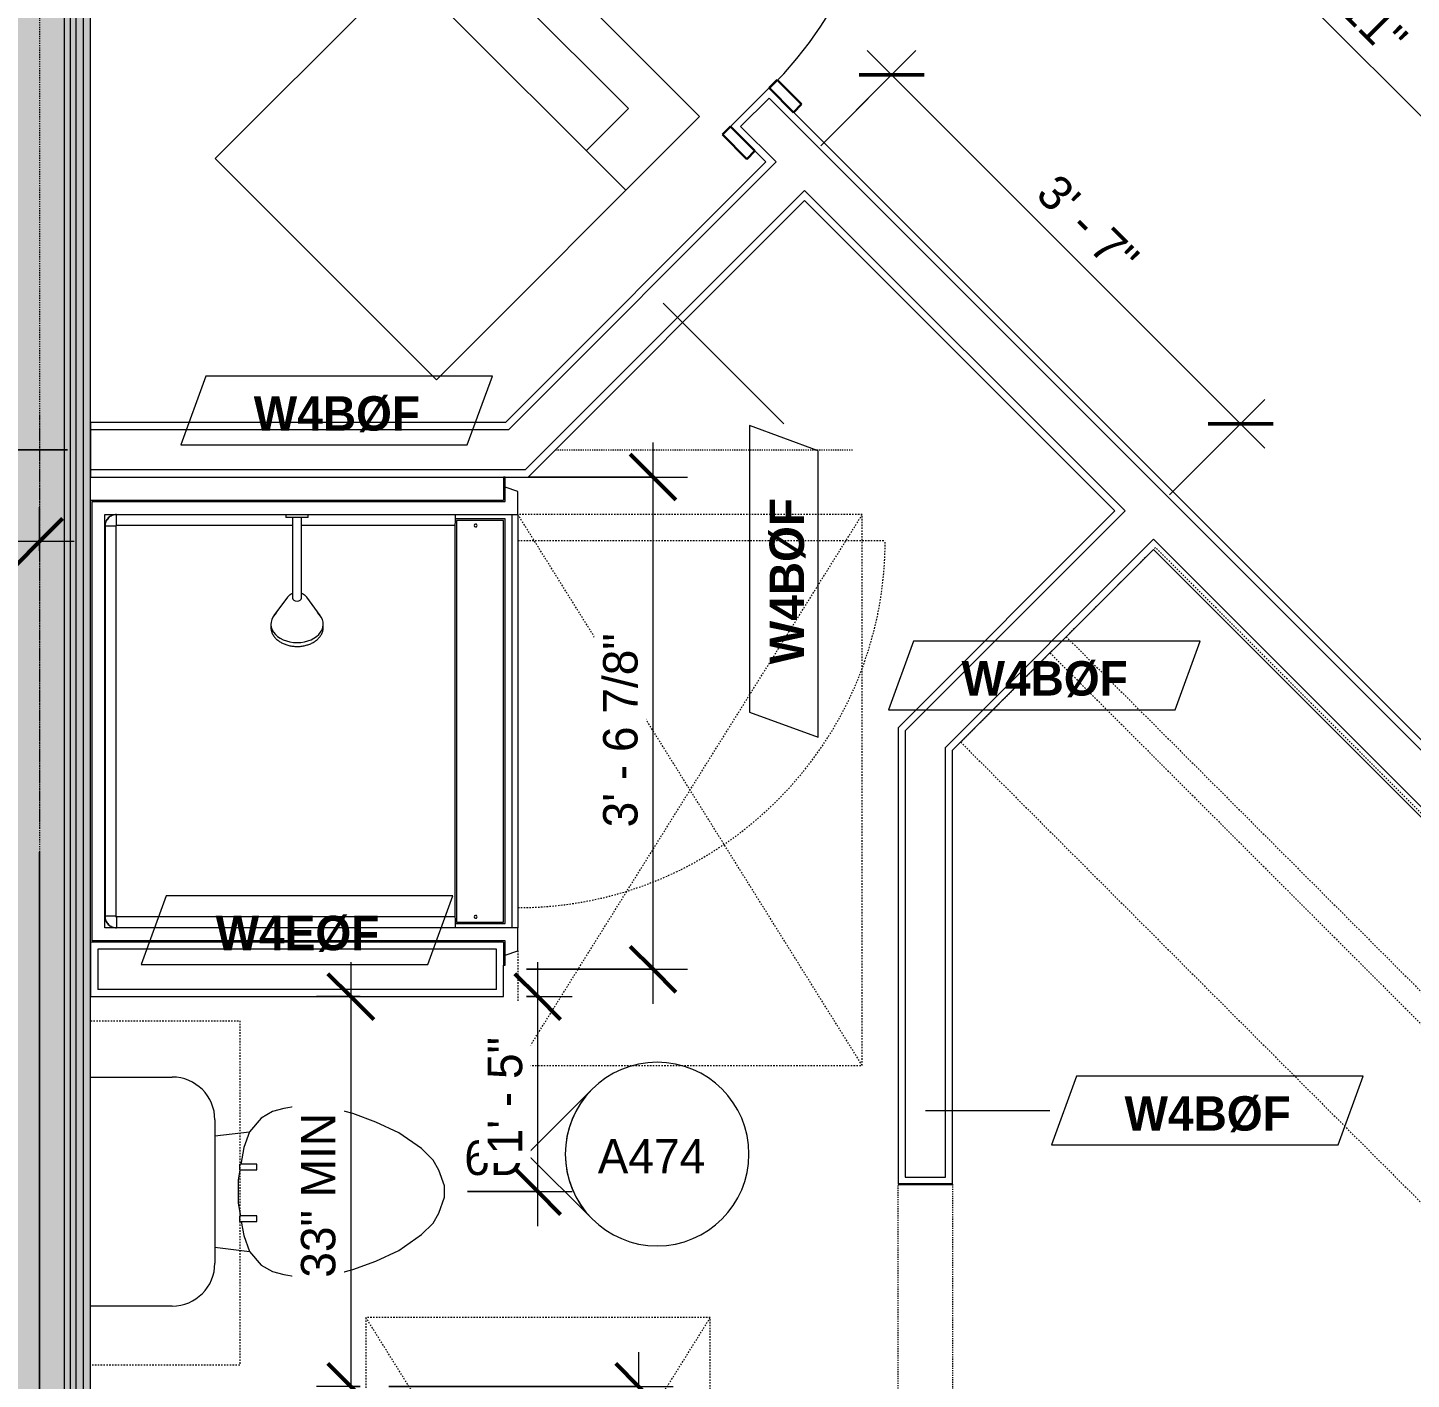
# Model space of a CAD drawing. Header units: inches. Extents: x -4010 to -1814, y 9846 to 12241.
# Drawn here: x -2514.2 to -2393.6, y 11480.6 to 11598.3 of the extents above; entities that cross this region are included whole.
import ezdxf

# ---------------------------------------------------------------- set-up
doc = ezdxf.new("R2010")
doc.units = ezdxf.units.IN
doc.header["$MEASUREMENT"] = 0
for name, pattern in [('Dash', [0.25, 0.125, -0.125]), ('Dash 3_32_', [0.1875, 0.09375, -0.09375]), ('Overhead', [0.15625, 0.09375, -0.0625])]:
    doc.linetypes.add(name, pattern=pattern)
for name, color, linetype, lineweight in [('0-1', 7, 'Continuous', 5), ('A-ANNO-DIMS', 211, 'Continuous', 9), ('A-ANNO-DIMS-32', 211, 'Continuous', 9), ('A-DETL-1', 90, 'Dash 3_32_', 18), ('A-DETL-GENF-3', 92, 'Overhead', 9), ('A-DETL-MEDM', 33, 'Continuous', 30), ('A-DOOR-3', 31, 'Continuous', 9), ('A-DOOR-4', 31, 'Continuous', 30), ('A-DOOR-FRAM-3', 31, 'Continuous', 30), ('A-GENM', 5, 'Continuous', 9), ('A-GENM-HDLN', 13, 'Dash', 9), ('A-WALL', 113, 'Continuous', 18), ('A-WALL-2', 250, 'Continuous', 18), ('A-WALL-3', 113, 'Continuous', 9), ('A-WALL-IDEN', 211, 'Continuous', 9), ('G-ANNO-SYMB-3', 111, 'Continuous', 9), ('I-WALL-2', 241, 'Continuous', 5), ('I-WALL-3', 7, 'Continuous', 9), ('I-WALL-4', 2, 'Continuous', 9), ('P-SANR-FIXT', 6, 'Continuous', 9), ('P-SANR-FIXT-HDLN', 131, 'Dash', 9), ('Q-CASE', 31, 'Continuous', 9), ('Q-CASE-1', 31, 'Dash', 9), ('Q-CASE-HDLN', 31, 'Dash', 9)]:
    doc.layers.add(name, color=color, linetype=linetype, lineweight=lineweight)
doc.styles.add('Century Gothic', font='ufonts.com_century-gothic.ttf', dxfattribs={"height": 3})
doc.styles.add('Century Gothic_B_1', font='GOTHICB.TTF', dxfattribs={"height": 3})
doc.dimstyles.new('OD_1__HACK_2', dxfattribs={"dimscale": 12, "dimtxt": 3.132505, "dimasz": 0.333333, "dimexe": 0.25, "dimexo": 0.166667, "dimgap": 0.041667, "dimtad": 1, "dimdec": 4, "dimrnd": 0.0625, "dimzin": 3, "dimdsep": 46, "dimlunit": 4, "dimtxsty": 'Century Gothic', "dimblk1": 'OBLIQUE', "dimblk2": 'OBLIQUE', "dimsah": 1, "dimcen": 0.09, "dimdle": 0.25, "dimazin": 0, "dimtfac": 1, "dimtdec": 4, "dimtix": 1, "dimtmove": 0, "dimatfit": 3, "dimfxl": 1, "dimtvp": 1, "dimtfill": 1, "dimfrac": 2, "dimtolj": 1, "dimtzin": 0, "dimarcsym": 2})
doc.dimstyles.new('OD_1__HACK_2_1', dxfattribs={"dimscale": 12, "dimtxt": 3.132505, "dimasz": 0.333333, "dimexe": 0.25, "dimexo": 0.166667, "dimgap": 0.041667, "dimtad": 1, "dimdec": 4, "dimrnd": 0.0625, "dimzin": 3, "dimdsep": 46, "dimlunit": 4, "dimtxsty": 'Century Gothic', "dimblk1": 'OBLIQUE', "dimblk2": 'OBLIQUE', "dimsah": 1, "dimcen": 0.09, "dimdle": 0.25, "dimazin": 0, "dimtfac": 1, "dimtdec": 4, "dimtix": 1, "dimtmove": 0, "dimatfit": 3, "dimfxl": 1, "dimtvp": 1, "dimtfill": 1, "dimfrac": 2, "dimtolj": 1, "dimtzin": 0, "dimarcsym": 2})

# ---------------------------------------------------------------- blocks, each defined once
blk = doc.blocks.new('CTR - 1st Phase - Common Walls_rvt-1-UNIT PLANS - 2ND _ 3RD FLOOR')
at = {"layer": 'I-WALL-2'}
for points in [[(-2510.94, 11255.64), (-2510.94, 11641.24), (-2516.44, 11641.24), (-2516.44, 11255.64)], [(-2510.44, 11255.64), (-2510.44, 11641.24), (-2510.94, 11641.24), (-2510.94, 11255.64)], [(-2509.94, 11255.64), (-2509.94, 11641.24), (-2510.44, 11641.24), (-2510.44, 11255.64)], [(-2509.94, 11255.64), (-2509.31, 11255.64), (-2509.31, 11641.24), (-2509.94, 11641.24), (-2509.94, 11268)], [(-2509.31, 11255.64), (-2508.69, 11255.64), (-2508.69, 11640.61), (-2509.31, 11640.61), (-2509.31, 11268)]]:
    blk.add_hatch(color=256, dxfattribs=at).paths.add_polyline_path(points, flags=0)
at = {"layer": 'A-WALL-2'}
for p, q in [((-2510.94, 11255.64), (-2510.94, 11640.61)), ((-2510.44, 11255.64), (-2510.44, 11640.61)), ((-2509.94, 11255.64), (-2509.94, 11640.61)), ((-2509.31, 11255.64), (-2509.31, 11640.61))]:
    blk.add_line(p, q, dxfattribs=at)
at = {"layer": 'I-WALL-3'}
for p, q in [((-2508.69, 11557.15), (-2508.69, 11640.61)), ((-2508.69, 11255.64), (-2508.69, 11518.65))]:
    blk.add_line(p, q, dxfattribs=at)
blk = doc.blocks.new('SWING - SINGLE - FLUSH - 2-10 x 6-8 - PRIVACY-3928450-UNIT PLANS - 2ND _ 3RD FLOOR')
at = {"layer": 'A-DOOR-3'}
blk.add_arc((17, -2.37), 34.07, 180, 266.6343, dxfattribs=at)
at = {"layer": 'A-DOOR-4'}
for p, q in [((15, -2.37), (15, -36.38)), ((17, -2.37), (15, -2.37)), ((17, -2.37), (17, -36.38)), ((17, -36.38), (15, -36.38))]:
    blk.add_line(p, q, dxfattribs=at)
at = {"layer": 'A-DOOR-FRAM-3'}
for p, q in [((-20, 2.38), (-20, 3.38)), ((-20, 3.38), (-17, 3.38)), ((-17, 3.38), (-17, 2.38)), ((17, 2.38), (17, 3.38)), ((17, 3.38), (20, 3.38)), ((20, 3.38), (20, 2.38)), ((-17, 2.38), (-20, 2.38)), ((20, 2.38), (17, 2.38)), ((-20, -2.37), (-17, -2.37)), ((-20, -3.37), (-20, -2.37)), ((-17, -2.37), (-17, -3.37)), ((17, -2.37), (20, -2.37)), ((17, -3.37), (17, -2.37)), ((20, -2.37), (20, -3.37)), ((-17, -3.37), (-20, -3.37)), ((20, -3.37), (17, -3.37))]:
    blk.add_line(p, q, dxfattribs=at)
blk = doc.blocks.new('Door-Opening - 34_ x 80_-3928451-UNIT PLANS - 2ND _ 3RD FLOOR')
at = {"layer": 'A-DETL-GENF-3'}
for p, q in [((-17.32, 2.37), (16.68, 2.37)), ((16.68, -2.38), (-17.32, -2.38))]:
    blk.add_line(p, q, dxfattribs=at)
at = {"layer": 'A-DETL-MEDM'}
for p, q in [((-17.32, -2.38), (-17.32, 2.37)), ((16.68, 2.37), (16.68, -2.38))]:
    blk.add_line(p, q, dxfattribs=at)
blk = doc.blocks.new('OD_CW_Closet - OD_CW_Closet-3810373-UNIT PLANS - 2ND _ 3RD FLOOR')
at = {"layer": 'Q-CASE-HDLN'}
for p, q in [((87.24, 24), (0.74, 24)), ((0.74, 24), (0.74, 0)), ((87.24, 0), (87.24, 24)), ((0.74, 13), (87.24, 13)), ((0.74, 11), (87.24, 11)), ((0.74, 0), (87.24, 0))]:
    blk.add_line(p, q, dxfattribs=at)
blk = doc.blocks.new('SWING - SINGLE - FLUSH - 3-0 x 6-8 - PASSAGE-3208263-UNIT PLANS - 2ND _ 3RD FLOOR')
at = {"layer": 'A-DOOR-3'}
blk.add_arc((18, -2.37), 36.07, 180, 266.8211, dxfattribs=at)
at = {"layer": 'A-DOOR-4'}
for p, q in [((16, -2.37), (16, -9.15)), ((18, -2.37), (16, -2.37)), ((18, -2.37), (18, -9.15)), ((16, -10.9), (16, -38.39)), ((18, -10.9), (18, -38.39)), ((18, -38.39), (16, -38.39))]:
    blk.add_line(p, q, dxfattribs=at)
at = {"layer": 'A-DOOR-FRAM-3'}
for p, q in [((-21, 2.38), (-21, 3.38)), ((-21, 3.38), (-18, 3.38)), ((-18, 3.38), (-18, 2.38)), ((18, 2.38), (18, 3.38)), ((18, 3.38), (21, 3.38)), ((21, 3.38), (21, 2.38)), ((-18, 2.38), (-21, 2.38)), ((21, 2.38), (18, 2.38)), ((-21, -2.37), (-18, -2.37)), ((-21, -3.37), (-21, -2.37)), ((-18, -2.37), (-18, -3.37)), ((18, -2.37), (21, -2.37)), ((18, -3.37), (18, -2.37)), ((21, -2.37), (21, -3.37)), ((-18, -3.37), (-21, -3.37)), ((21, -3.37), (18, -3.37))]:
    blk.add_line(p, q, dxfattribs=at)
blk = doc.blocks.new('Toilet-Domestic-3D - Toilet-Domestic-3D-1352612-UNIT PLANS - 2ND _ 3RD FLOOR')
at = {"layer": 'P-SANR-FIXT'}
for p, q in [((-9.98, 11.75), (-9.98, 18.86)), ((9.98, 18.86), (9.98, 11.75)), ((6.25, 8.02), (-6.25, 8.02)), ((-4.86, 8.02), (-5.21, 5)), ((4.86, 8.02), (5.21, 5)), ((-5.21, 5), (-6.4, 4)), ((-3.84, 5.5), (-5.21, 5)), ((-2.61, 5.72), (-3.84, 5.5)), ((-1, 6), (-2.13, 5.8)), ((1, 6), (-1, 6)), ((1.89, 5.84), (1, 6)), ((3.84, 5.5), (2.37, 5.76)), ((5.21, 5), (3.84, 5.5)), ((6.4, 4), (5.21, 5)), ((-6.4, 4), (-6.97, 3)), ((6.97, 3), (6.4, 4)), ((-6.97, 3), (-7.24, 2)), ((7.24, 2), (6.97, 3)), ((-7.24, 2), (-7.41, 1)), ((7.41, 1), (7.24, 2)), ((-7.41, 1), (-7.5, 0)), ((-7.5, 0), (-7.33, -1.99)), ((7.33, -1.99), (7.5, 0)), ((7.5, 0), (7.41, 1)), ((-7.33, -1.99), (-6.79, -4)), ((6.79, -4), (7.33, -1.99)), ((-6.79, -4), (-6.06, -6)), ((6.06, -6), (6.79, -4)), ((-6.06, -6), (-5.13, -8)), ((5.13, -8), (6.06, -6)), ((-5.13, -8), (-3.74, -10)), ((3.74, -10), (5.13, -8)), ((-3.74, -10), (-2.74, -11)), ((2.74, -11), (3.74, -10)), ((-2.74, -11), (-1.87, -11.5)), ((-1.87, -11.5), (-0.5, -12)), ((-0.5, -12), (0.5, -12)), ((0.5, -12), (1.87, -11.5)), ((1.87, -11.5), (2.74, -11))]:
    blk.add_line(p, q, dxfattribs=at)
for centre, start, end in [((-6.25, 11.75), 180, 270), ((6.25, 11.75), 270, 360)]:
    blk.add_arc(centre, 3.73, start, end, dxfattribs=at)
blk = doc.blocks.new('ADA Clearances - 30_x48_-3255449-UNIT PLANS - 2ND _ 3RD FLOOR')
at = {"layer": 'A-GENM-HDLN'}
for p, q in [((15, -24), (-15, 24)), ((-15, -24), (15, 24)), ((15, 24), (-15, 24)), ((15, -24), (15, 24)), ((-15, -14), (-15, -24)), ((-15, -24), (15, -24))]:
    blk.add_line(p, q, dxfattribs=at)
blk = doc.blocks.new('300 Series Wall Hung Cabinet_326 - 30_-2909953-UNIT PLANS - 2ND _ 3RD FLOOR')
at = {"layer": 'Q-CASE'}
for p, q in [((-2.01, 14.69), (-2.5, 14.69)), ((-2.5, 14.69), (-2.5, 13.19)), ((-2.01, 13.19), (-2.01, 14.69)), ((2.49, 14.69), (2, 14.69)), ((2, 14.69), (2, 13.19)), ((2.49, 13.19), (2.49, 14.69)), ((-2.01, 13.19), (-2.5, 13.19)), ((2.49, 13.19), (2, 13.19))]:
    blk.add_line(p, q, dxfattribs=at)
at = {"layer": 'Q-CASE-1'}
for p, q in [((-15, 0.19), (-15, 13.19)), ((-15, 13.19), (15, 13.19)), ((15, 13.19), (15, 0.19)), ((15, 0.19), (-15, 0.19))]:
    blk.add_line(p, q, dxfattribs=at)
blk = doc.blocks.new('4LBS24238A75FTB_V2 - 4LBS24238A75FTB_V2-V46-UNIT PLANS - 2ND _ 3RD FLOOR')
at = {"layer": 'P-SANR-FIXT'}
for p, q in [((0, -0.5), (38.5, -0.5)), ((0, -36.5), (0, -0.5)), ((0.12, -36.62), (0.12, -0.63)), ((0.12, -0.63), (38.38, -0.63)), ((38.38, -0.63), (38.38, -36.62)), ((38.5, -0.5), (38.5, -36.5)), ((1.25, -37.75), (1.25, -1.75)), ((1.25, -1.75), (37.25, -1.75)), ((1.38, -2.26), (1.37, -2.28)), ((1.42, -2.2), (1.4, -2.23)), ((1.58, -2.01), (1.51, -2.08)), ((1.73, -1.9), (1.7, -1.92)), ((2.01, -1.78), (1.93, -1.8)), ((2.25, -1.77), (2.25, -1.75)), ((36.25, -1.77), (2.25, -1.77)), ((36.25, -1.77), (36.25, -1.75)), ((36.57, -1.8), (36.49, -1.78)), ((36.8, -1.92), (36.77, -1.9)), ((36.99, -2.08), (36.92, -2.01)), ((37.1, -2.23), (37.08, -2.2)), ((37.13, -2.28), (37.12, -2.26)), ((37.25, -1.75), (37.25, -17.52)), ((1.3, -2.43), (1.28, -2.51)), ((2.2, -32.27), (2.2, -2.75)), ((36.25, -2.7), (2.25, -2.7)), ((36.3, -18.11), (36.3, -2.75)), ((37.22, -2.51), (37.2, -2.43)), ((36.3, -32.27), (36.3, -18.89)), ((37.25, -19.48), (37.25, -37.75)), ((1.62, -32.27), (1.62, -36.62)), ((36.75, -32.38), (1.75, -32.38)), ((1.75, -32.38), (1.75, -36.5)), ((2.2, -32.27), (36.3, -32.27)), ((36.75, -36.5), (36.75, -32.38)), ((36.88, -36.62), (36.88, -32.27)), ((0, -36.5), (-2.02, -36.5)), ((-2.02, -36.5), (-2.02, -36.62)), ((-2.02, -36.62), (0.12, -36.62)), ((-1.13, -36.62), (-0.75, -37.75)), ((1.25, -37.25), (37.25, -37.25)), ((1.25, -37.75), (1.25, -37.25)), ((1.62, -36.62), (36.88, -36.62)), ((1.75, -36.5), (36.75, -36.5)), ((37.25, -37.25), (37.25, -37.75)), ((38.38, -36.62), (40.52, -36.62)), ((40.52, -36.5), (38.5, -36.5)), ((39.25, -37.75), (39.63, -36.62)), ((40.52, -36.62), (40.52, -36.5)), ((-0.75, -37.75), (1.25, -37.75)), ((37.25, -37.75), (1.25, -37.75)), ((37.25, -37.75), (39.25, -37.75))]:
    blk.add_line(p, q, dxfattribs=at)
for centre, radius, start, end in [((2.25, -2.75), 1, 90, 180), ((36.25, -2.75), 1, 0, 90), ((2.2, -34.06), 0.125, 0, 180), ((2.2, -34.06), 0.125, 180, 0), ((36.3, -34.06), 0.125, 0, 180), ((36.3, -34.06), 0.125, 180, 0)]:
    blk.add_arc(centre, radius, start, end, dxfattribs=at)
for centre, start_param, end_param in [((2.2, -32.28), 1.570796, 3.141593), ((36.3, -32.28), 0, 1.570796)]:
    blk.add_ellipse(centre, major_axis=(0.95, 0), ratio=0.019505, start_param=start_param, end_param=end_param, dxfattribs=at)
for points, knots in [([(2.25, -1.77), (2.18, -1.77), (2.05, -1.78), (1.8, -1.86), (1.52, -2.04), (1.34, -2.32), (1.26, -2.57), (1.25, -2.7), (1.25, -2.77)], [0, 0, 0, 0, 0.125, 0.25, 0.5, 0.75, 0.875, 1, 1, 1, 1]), ([(1.38, -2.25), (1.41, -2.21), (1.47, -2.12), (1.54, -2.04), (1.59, -2)], [-0.6665731, -0.6665731, -0.6665731, -0.6665731, -0.5714286, -0.4611793, -0.4611793, -0.4611793, -0.4611793]), ([(1.75, -1.88), (1.77, -1.87), (1.86, -1.82), (2.03, -1.77), (2.17, -1.75), (2.25, -1.75)], [-0.3333068, -0.3333068, -0.3333068, -0.3333068, -0.2857143, -0.1428571, 0, 0, 0, 0]), ([(36.25, -1.75), (36.31, -1.75), (36.42, -1.76), (36.59, -1.8), (36.7, -1.85), (36.75, -1.88)], [-1, -1, -1, -1, -0.8928571, -0.7857143, -0.6666667, -0.6666667, -0.6666667, -0.6666667]), ([(37.25, -2.77), (37.25, -2.7), (37.24, -2.57), (37.16, -2.32), (36.98, -2.04), (36.7, -1.86), (36.45, -1.78), (36.32, -1.77), (36.25, -1.77)], [0, 0, 0, 0, 0.125, 0.25, 0.5, 0.75, 0.875, 1, 1, 1, 1]), ([(36.75, -1.88), (36.79, -1.91), (36.89, -1.97), (36.97, -2.05), (37.01, -2.1)], [-0.6665731, -0.6665731, -0.6665731, -0.6665731, -0.5714286, -0.4475924, -0.4475924, -0.4475924, -0.4475924]), ([(37.12, -2.25), (37.13, -2.27), (37.16, -2.33), (37.18, -2.38), (37.19, -2.42)], [-0.3333068, -0.3333068, -0.3333068, -0.3333068, -0.2857143, -0.2174647, -0.2174647, -0.2174647, -0.2174647]), ([(2.25, -2.7), (2.24, -2.7), (2.24, -2.7), (2.23, -2.7), (2.22, -2.71), (2.22, -2.71), (2.21, -2.72), (2.21, -2.73), (2.2, -2.74), (2.2, -2.74), (2.2, -2.75), (2.2, -2.75)], [-1, -1, -1, -1, -0.833333, -0.75, -0.666667, -0.583333, -0.416667, -0.333333, -0.208333, -0.083333, 0, 0, 0, 0]), ([(36.3, -2.75), (36.3, -2.74), (36.3, -2.74), (36.3, -2.73), (36.29, -2.72), (36.29, -2.72), (36.28, -2.71), (36.27, -2.71), (36.26, -2.7), (36.26, -2.7), (36.25, -2.7), (36.25, -2.7)], [-1, -1, -1, -1, -0.833333, -0.75, -0.666667, -0.583333, -0.416667, -0.333333, -0.208333, -0.083333, 0, 0, 0, 0])]:
    blk.add_open_spline(points, degree=3, knots=knots, dxfattribs=at)
for points in [[(1.35, -2.32), (1.36, -2.3), (1.37, -2.27), (1.38, -2.25)], [(1.63, -1.97), (1.67, -1.94), (1.71, -1.91), (1.75, -1.88)], [(2.25, -2.7), (2.25, -2.62), (2.25, -2.45), (2.25, -2.22), (2.25, -2.03), (2.25, -1.88), (2.25, -1.82), (2.25, -1.8)], [(36.25, -2.7), (36.25, -2.62), (36.25, -2.45), (36.25, -2.22), (36.25, -2.03), (36.25, -1.88), (36.25, -1.82), (36.25, -1.8)], [(37.04, -2.14), (37.07, -2.18), (37.09, -2.21), (37.12, -2.25)], [(1.25, -2.75), (1.25, -2.74), (1.25, -2.72), (1.25, -2.71)], [(2.2, -2.75), (2.12, -2.75), (1.95, -2.75), (1.72, -2.75), (1.52, -2.76), (1.37, -2.76), (1.27, -2.76), (1.25, -2.77), (1.25, -2.77)], [(36.3, -2.75), (36.38, -2.75), (36.55, -2.75), (36.78, -2.75), (36.98, -2.76), (37.13, -2.76), (37.23, -2.76), (37.25, -2.77), (37.25, -2.77)], [(37.25, -2.67), (37.25, -2.7), (37.25, -2.72), (37.25, -2.75)]]:
    blk.add_open_spline(points, degree=3, dxfattribs=at)
at = {"layer": 'P-SANR-FIXT-HDLN'}
blk.add_line((35, -37.75), (35, -69.75), dxfattribs=at)
blk.add_arc((35, -37.75), 32, 180, 270, dxfattribs=at)
blk = doc.blocks.new('Shower Head - Shower Head-3260035-UNIT PLANS - 2ND _ 3RD FLOOR')
at = {"layer": 'P-SANR-FIXT'}
for p, q in [((-2.28, 9.81), (-2.28, 9.54)), ((2.28, 9.54), (2.28, 9.81)), ((-2.02, 8.78), (-0.84, 7.19)), ((0.84, 7.19), (2.02, 8.78)), ((-0.39, 7.27), (-0.39, 6.01)), ((0.39, 6.01), (0.39, 7.27)), ((-0.98, 0.26), (-0.98, 0)), ((-0.98, 0.26), (0.98, 0.26)), ((0.98, 0), (-0.98, 0)), ((-0.39, 1), (-0.39, 0.26)), ((0.39, 0.26), (0.39, 1)), ((0.98, 0), (0.98, 0.26))]:
    blk.add_line(p, q, dxfattribs=at)
at = {"layer": 'P-SANR-FIXT', "flags": 128}
for points in [[(0, 11.49), (-0.09, 11.49), (-0.18, 11.48), (-0.27, 11.48), (-0.35, 11.47), (-0.44, 11.46), (-0.53, 11.44), (-0.62, 11.43), (-0.7, 11.41), (-0.79, 11.39), (-0.87, 11.36), (-0.95, 11.34), (-1.03, 11.31), (-1.11, 11.28), (-1.19, 11.25), (-1.26, 11.21), (-1.34, 11.17), (-1.41, 11.13), (-1.48, 11.09), (-1.55, 11.05), (-1.61, 11), (-1.68, 10.95), (-1.74, 10.9), (-1.8, 10.85), (-1.85, 10.8), (-1.9, 10.74), (-1.95, 10.69), (-2, 10.63), (-2.04, 10.57), (-2.08, 10.51), (-2.12, 10.44), (-2.15, 10.38), (-2.18, 10.31), (-2.21, 10.25), (-2.23, 10.18), (-2.25, 10.11), (-2.26, 10.04), (-2.27, 9.97), (-2.28, 9.9), (-2.28, 9.83), (-2.28, 9.81)], [(2.28, 9.81), (2.28, 9.88), (2.28, 9.95), (2.27, 10.02), (2.25, 10.09), (2.24, 10.16), (2.21, 10.23), (2.19, 10.3), (2.16, 10.36), (2.13, 10.43), (2.09, 10.49), (2.05, 10.55), (2.01, 10.61), (1.97, 10.67), (1.92, 10.73), (1.86, 10.79), (1.81, 10.84), (1.75, 10.89), (1.69, 10.94), (1.63, 10.99), (1.57, 11.04), (1.5, 11.08), (1.43, 11.12), (1.36, 11.16), (1.28, 11.2), (1.21, 11.24), (1.13, 11.27), (1.05, 11.3), (0.97, 11.33), (0.89, 11.36), (0.81, 11.38), (0.72, 11.4), (0.64, 11.42), (0.55, 11.44), (0.47, 11.45), (0.38, 11.46), (0.29, 11.47), (0.2, 11.48), (0.11, 11.49), (0.02, 11.49), (0, 11.49)], [(-0.84, 7.19), (-0.81, 7.16), (-0.79, 7.13), (-0.76, 7.1), (-0.73, 7.08), (-0.7, 7.05), (-0.68, 7.03), (-0.65, 7.01), (-0.62, 6.98), (-0.59, 6.97), (-0.56, 6.95), (-0.53, 6.93), (-0.49, 6.91), (-0.46, 6.9), (-0.43, 6.89), (-0.4, 6.87)], [(0.39, 6.87), (0.43, 6.88), (0.46, 6.9), (0.49, 6.91), (0.52, 6.93), (0.55, 6.94), (0.58, 6.96), (0.61, 6.98), (0.64, 7), (0.67, 7.03), (0.7, 7.05), (0.73, 7.07), (0.76, 7.1), (0.78, 7.13), (0.81, 7.16), (0.83, 7.19), (0.84, 7.19)], [(-0.39, 6.01), (-0.39, 5.81), (-0.39, 5.6), (-0.39, 5.38), (-0.39, 5.15), (-0.39, 4.92), (-0.39, 4.68), (-0.39, 4.43), (-0.39, 4.18), (-0.39, 3.93), (-0.39, 3.67), (-0.39, 3.4), (-0.39, 3.13), (-0.39, 2.86), (-0.39, 2.59), (-0.39, 2.31), (-0.39, 2.03), (-0.39, 1.75), (-0.39, 1.46), (-0.39, 1.18), (-0.39, 1)], [(0.39, 1), (0.39, 1.29), (0.39, 1.57), (0.39, 1.85), (0.39, 2.13), (0.39, 2.41), (0.39, 2.69), (0.39, 2.96), (0.39, 3.23), (0.39, 3.5), (0.39, 3.76), (0.39, 4.02), (0.39, 4.27), (0.39, 4.52), (0.39, 4.77), (0.39, 5), (0.39, 5.23), (0.39, 5.46), (0.39, 5.67), (0.39, 5.88), (0.39, 6.01)]]:
    blk.add_lwpolyline(points, dxfattribs=at)
at = {"layer": 'P-SANR-FIXT'}
for centre, major_axis, start_param, end_param in [((0, 9.54), (-2.28, 0), 4.712389, 6.956384), ((0, 9.54), (2.28, 0), 5.609987, 7.853982), ((0, 7.27), (-0.394, 0), 4.712389, 6.283185), ((0, 7.27), (-0.394, 0), 3.141593, 4.712389)]:
    blk.add_ellipse(centre, major_axis=major_axis, ratio=0.707107, start_param=start_param, end_param=end_param, dxfattribs=at)
blk = doc.blocks.new('Stacked Washer and Dryer - 26_x25_ - Private-1352637-UNIT PLANS - 2ND _ 3RD FLOOR')
at = {"layer": 'P-SANR-FIXT'}
for p, q in [((0, 13.625), (32.4375, 13.625)), ((0, 13.625), (0, -13.625)), ((23.34375, 13.625), (23.34375, -13.625)), ((32.4375, 13.625), (32.4375, -13.625)), ((23.34375, 8.75), (28.53125, 8.75)), ((28.53125, 8.75), (28.53125, -8.75)), ((28.53125, -8.75), (23.34375, -8.75)), ((32.4375, -13.625), (0, -13.625))]:
    blk.add_line(p, q, dxfattribs=at)
blk = doc.blocks.new('ADA Clearances - 30_x48_-V102-UNIT PLANS - 2ND _ 3RD FLOOR')
at = {"layer": 'A-GENM-HDLN'}
for p, q in [((15, -24), (-15, 24)), ((-15, -24), (15, 24)), ((15, 24), (-15, 24)), ((-15, 24), (-15, -24)), ((15, -24), (15, 24)), ((-15, -24), (15, -24))]:
    blk.add_line(p, q, dxfattribs=at)
blk = doc.blocks.new('Elevation - Filled Arrow-152140-UNIT PLANS - 2ND _ 3RD FLOOR')
at = {"layer": 'G-ANNO-SYMB-3'}
for start, end in [(360, 180), (180, 360)]:
    blk.add_arc((0, 0), 0.25, start, end, dxfattribs=at)
blk = doc.blocks.new('Elevation - Filled Arrow-151867-UNIT PLANS - 2ND _ 3RD FLOOR')
at = {"layer": 'G-ANNO-SYMB-3'}
for p, q in [((0, 0.3536), (-0.1768, 0.1768)), ((0.1768, 0.1768), (0, 0.3536))]:
    blk.add_line(p, q, dxfattribs=at)
blk.add_arc((0, 0), 0.25, 45, 135, dxfattribs=at)
blk = doc.blocks.new('DIMBLOCK174-UNIT PLANS - 2ND _ 3RD FLOOR')
at = {"layer": 'A-ANNO-DIMS-32'}
for p, q in [((-2647.12, 11552.74), (-2647.12, 11556.56)), ((-2513.12, 11552.74), (-2513.12, 11556.56)), ((-2510.12, 11553.56), (-2647.12, 11553.56)), ((-2647.12, 11553.56), (-2647.12, 11552.74)), ((-2513.12, 11553.56), (-2513.12, 11552.74))]:
    blk.add_line(p, q, dxfattribs=at)
at = {"layer": 'A-ANNO-DIMS-32', "lineweight": 50}
for p, q in [((-2647.12, 11553.56), (-2645.12, 11555.56)), ((-2513.12, 11553.56), (-2511.12, 11555.56)), ((-2647.12, 11553.56), (-2649.12, 11551.56)), ((-2513.12, 11553.56), (-2515.12, 11551.56))]:
    blk.add_line(p, q, dxfattribs=at)
at = {"layer": 'A-ANNO-DIMS-32', "color": 0, "insert": (-2586.54, 11557.91), "char_height": 3, "width": 15.394, "attachment_point": 1, "line_spacing_factor": 0.984502, "style": 'Century Gothic', "bg_fill": 3, "box_fill_scale": 1.25, "bg_fill_color": 256, "bg_fill_true_color": 13158600, "bg_fill_transparency": 0}
blk.add_mtext('11\' - 2"', dxfattribs=at)
blk = doc.blocks.new('_Oblique')
at = {"color": 0, "linetype": 'ByBlock', "lineweight": -2}
blk.add_line((-0.5, -0.5), (0.5, 0.5), dxfattribs=at)
blk = doc.blocks.new('DIMBLOCK226-UNIT PLANS - 2ND _ 3RD FLOOR')
at = {"layer": 'A-ANNO-DIMS-32'}
for p, q in [((-2513.12, 11526.48), (-2513.12, 11450.66)), ((-2513.12, 11453.66), (-2513.12, 11526.48)), ((-2516.12, 11453.66), (-2435.94, 11453.66)), ((-2435.94, 11454.49), (-2435.94, 11450.66)), ((-2435.94, 11453.66), (-2435.94, 11454.49))]:
    blk.add_line(p, q, dxfattribs=at)
at = {"layer": 'A-ANNO-DIMS-32', "lineweight": 50}
for p, q in [((-2513.12, 11453.66), (-2511.12, 11455.66)), ((-2435.94, 11453.66), (-2433.94, 11455.66)), ((-2513.12, 11453.66), (-2515.12, 11451.66)), ((-2435.94, 11453.66), (-2437.94, 11451.66))]:
    blk.add_line(p, q, dxfattribs=at)
at = {"layer": 'A-ANNO-DIMS-32', "color": 0, "insert": (-2484.77, 11458.01), "char_height": 3, "width": 24.5827, "attachment_point": 1, "line_spacing_factor": 0.984502, "style": 'Century Gothic', "bg_fill": 3, "box_fill_scale": 1.25, "bg_fill_color": 256, "bg_fill_true_color": 13158600, "bg_fill_transparency": 0}
blk.add_mtext('6\' - 5 3/16"', dxfattribs=at)
blk = doc.blocks.new('DIMBLOCK228-UNIT PLANS - 2ND _ 3RD FLOOR')
at = {"layer": 'A-ANNO-DIMS-32'}
for p, q in [((-2525.61, 11414.55), (-2525.61, 11564.55)), ((-2510.69, 11561.55), (-2528.61, 11561.55)), ((-2525.61, 11561.55), (-2510.69, 11561.55)), ((-2510.69, 11417.55), (-2528.61, 11417.55)), ((-2525.61, 11417.55), (-2510.69, 11417.55))]:
    blk.add_line(p, q, dxfattribs=at)
at = {"layer": 'A-ANNO-DIMS-32', "lineweight": 50}
for p, q in [((-2525.61, 11561.55), (-2527.61, 11563.55)), ((-2525.61, 11561.55), (-2523.61, 11559.55)), ((-2525.61, 11417.55), (-2527.61, 11419.55)), ((-2525.61, 11417.55), (-2523.61, 11415.55))]:
    blk.add_line(p, q, dxfattribs=at)
at = {"layer": 'A-ANNO-DIMS-32', "color": 0, "insert": (-2529.95, 11483.14), "char_height": 3, "width": 15.394, "attachment_point": 1, "rotation": 90, "line_spacing_factor": 0.984502, "style": 'Century Gothic', "bg_fill": 3, "box_fill_scale": 1.25, "bg_fill_color": 256, "bg_fill_true_color": 13158600, "bg_fill_transparency": 0}
blk.add_mtext('12\' - 0"', dxfattribs=at)
blk = doc.blocks.new('DIMBLOCK229-UNIT PLANS - 2ND _ 3RD FLOOR')
at = {"layer": 'A-ANNO-DIMS-32'}
for p, q in [((-2445.05, 11588.04), (-2436.76, 11596.34)), ((-2441, 11596.34), (-2406.35, 11561.69)), ((-2438.88, 11594.22), (-2445.05, 11588.04)), ((-2414.65, 11557.64), (-2406.35, 11565.94)), ((-2408.47, 11563.81), (-2414.65, 11557.64))]:
    blk.add_line(p, q, dxfattribs=at)
at = {"layer": 'A-ANNO-DIMS-32', "lineweight": 50}
for p, q in [((-2438.88, 11594.22), (-2441.7, 11594.22)), ((-2438.88, 11594.22), (-2436.05, 11594.22)), ((-2408.47, 11563.81), (-2411.3, 11563.81)), ((-2408.47, 11563.81), (-2405.64, 11563.81))]:
    blk.add_line(p, q, dxfattribs=at)
at = {"layer": 'A-ANNO-DIMS-32', "color": 0, "insert": (-2424.31, 11585.8), "char_height": 3, "width": 12.5897, "attachment_point": 1, "rotation": 315, "line_spacing_factor": 0.984502, "style": 'Century Gothic', "bg_fill": 3, "box_fill_scale": 1.25, "bg_fill_color": 256, "bg_fill_true_color": 13158600, "bg_fill_transparency": 0}
blk.add_mtext('3\' - 7"', dxfattribs=at)
blk = doc.blocks.new('DIMBLOCK246-UNIT PLANS - 2ND _ 3RD FLOOR')
at = {"layer": 'A-ANNO-DIMS-32'}
for p, q in [((-2409.75, 11623.45), (-2419.78, 11613.42)), ((-2417.66, 11615.54), (-2409.75, 11623.45)), ((-2384.42, 11582.31), (-2417.66, 11615.54)), ((-2373.33, 11593.4), (-2386.54, 11580.19)), ((-2384.42, 11582.31), (-2373.33, 11593.4))]:
    blk.add_line(p, q, dxfattribs=at)
at = {"layer": 'A-ANNO-DIMS-32', "lineweight": 50}
for p, q in [((-2417.66, 11615.54), (-2420.49, 11615.54)), ((-2417.66, 11615.54), (-2414.83, 11615.54)), ((-2384.42, 11582.31), (-2387.25, 11582.31)), ((-2384.42, 11582.31), (-2381.59, 11582.31))]:
    blk.add_line(p, q, dxfattribs=at)
at = {"layer": 'A-ANNO-DIMS-32', "color": 0, "insert": (-2402.5, 11606.53), "char_height": 3, "width": 15.394, "attachment_point": 1, "rotation": 315, "line_spacing_factor": 0.984502, "style": 'Century Gothic', "bg_fill": 3, "box_fill_scale": 1.25, "bg_fill_color": 256, "bg_fill_true_color": 13158600, "bg_fill_transparency": 0}
blk.add_mtext('3\' - 11"', dxfattribs=at)
blk = doc.blocks.new('DIMBLOCK337-UNIT PLANS - 2ND _ 3RD FLOOR')
at = {"layer": 'A-ANNO-DIMS-32'}
for p, q in [((-2486, 11516.9), (-2486, 11476.93)), ((-2485.18, 11513.9), (-2489, 11513.9)), ((-2486, 11513.9), (-2485.18, 11513.9)), ((-2485.18, 11479.93), (-2489, 11479.93)), ((-2486, 11479.93), (-2485.18, 11479.93))]:
    blk.add_line(p, q, dxfattribs=at)
at = {"layer": 'A-ANNO-DIMS-32', "lineweight": 50}
for p, q in [((-2486, 11513.9), (-2488, 11515.9)), ((-2486, 11513.9), (-2484, 11511.9)), ((-2486, 11479.93), (-2488, 11481.93)), ((-2486, 11479.93), (-2484, 11477.93))]:
    blk.add_line(p, q, dxfattribs=at)
at = {"layer": 'A-ANNO-DIMS-32', "color": 0, "insert": (-2490.35, 11489.41), "char_height": 3, "width": 18.0194, "attachment_point": 1, "rotation": 90, "line_spacing_factor": 0.984502, "style": 'Century Gothic', "bg_fill": 3, "box_fill_scale": 1.25, "bg_fill_color": 256, "bg_fill_true_color": 13158600, "bg_fill_transparency": 0}
blk.add_mtext('33" MIN', dxfattribs=at)
blk = doc.blocks.new('DIMBLOCK355-UNIT PLANS - 2ND _ 3RD FLOOR')
at = {"layer": 'A-ANNO-DIMS-32'}
for p, q in [((-2459.67, 11513.28), (-2459.67, 11562.18)), ((-2470.56, 11559.18), (-2456.67, 11559.18)), ((-2459.67, 11559.18), (-2470.56, 11559.18)), ((-2470.69, 11516.28), (-2456.67, 11516.28)), ((-2459.67, 11516.28), (-2470.69, 11516.28))]:
    blk.add_line(p, q, dxfattribs=at)
at = {"layer": 'A-ANNO-DIMS-32', "lineweight": 50}
for p, q in [((-2459.67, 11559.18), (-2461.67, 11561.18)), ((-2459.67, 11559.18), (-2457.67, 11557.18)), ((-2459.67, 11516.28), (-2461.67, 11518.28)), ((-2459.67, 11516.28), (-2457.67, 11514.28))]:
    blk.add_line(p, q, dxfattribs=at)
at = {"layer": 'A-ANNO-DIMS-32', "color": 0, "insert": (-2464.02, 11528.65), "char_height": 3, "width": 21.7784, "attachment_point": 1, "rotation": 90, "line_spacing_factor": 0.984502, "style": 'Century Gothic', "bg_fill": 3, "box_fill_scale": 1.25, "bg_fill_color": 256, "bg_fill_true_color": 13158600, "bg_fill_transparency": 0}
blk.add_mtext('3\' - 6 7/8"', dxfattribs=at)
blk = doc.blocks.new('DIMBLOCK356-UNIT PLANS - 2ND _ 3RD FLOOR')
at = {"layer": 'A-ANNO-DIMS-32'}
for p, q in [((-2469.72, 11493.91), (-2469.72, 11516.9)), ((-2470.69, 11513.9), (-2466.72, 11513.9)), ((-2469.72, 11513.9), (-2470.69, 11513.9)), ((-2475.83, 11496.91), (-2466.72, 11496.91)), ((-2469.72, 11496.91), (-2475.83, 11496.91))]:
    blk.add_line(p, q, dxfattribs=at)
at = {"layer": 'A-ANNO-DIMS-32', "lineweight": 50}
for p, q in [((-2469.72, 11513.9), (-2471.72, 11515.9)), ((-2469.72, 11513.9), (-2467.72, 11511.9)), ((-2469.72, 11496.91), (-2471.72, 11498.91)), ((-2469.72, 11496.91), (-2467.72, 11494.91))]:
    blk.add_line(p, q, dxfattribs=at)
at = {"layer": 'A-ANNO-DIMS-32', "color": 0, "insert": (-2474.07, 11500.16), "char_height": 3, "width": 12.5897, "attachment_point": 1, "rotation": 90, "line_spacing_factor": 0.984502, "style": 'Century Gothic', "bg_fill": 3, "box_fill_scale": 1.25, "bg_fill_color": 256, "bg_fill_true_color": 13158600, "bg_fill_transparency": 0}
blk.add_mtext('1\' - 5"', dxfattribs=at)
blk = doc.blocks.new('DIMBLOCK357-UNIT PLANS - 2ND _ 3RD FLOOR')
at = {"layer": 'A-ANNO-DIMS-32'}
for p, q in [((-2460.92, 11482.93), (-2460.92, 11416.93)), ((-2482.68, 11479.93), (-2457.92, 11479.93)), ((-2460.92, 11479.93), (-2482.68, 11479.93)), ((-2482.68, 11419.93), (-2457.92, 11419.93)), ((-2460.92, 11419.93), (-2482.68, 11419.93))]:
    blk.add_line(p, q, dxfattribs=at)
at = {"layer": 'A-ANNO-DIMS-32', "lineweight": 50}
for p, q in [((-2460.92, 11479.93), (-2462.92, 11481.93)), ((-2460.92, 11479.93), (-2458.92, 11477.93)), ((-2460.92, 11419.93), (-2462.92, 11421.93)), ((-2460.92, 11419.93), (-2458.92, 11417.93))]:
    blk.add_line(p, q, dxfattribs=at)
at = {"layer": 'A-ANNO-DIMS-32', "color": 0, "insert": (-2465.26, 11444.68), "char_height": 3, "width": 12.5897, "attachment_point": 1, "rotation": 90, "line_spacing_factor": 0.984502, "style": 'Century Gothic', "bg_fill": 3, "box_fill_scale": 1.25, "bg_fill_color": 256, "bg_fill_true_color": 13158600, "bg_fill_transparency": 0}
blk.add_mtext('5\' - 0"', dxfattribs=at)
blk = doc.blocks.new('Wall Tag - Arch Wall-3956453-UNIT PLANS - 2ND _ 3RD FLOOR')
at = {"layer": 'A-WALL-IDEN'}
for p, q in [((-0.3561, 0.0937), (-0.4244, -0.0937)), ((0.4244, 0.0937), (-0.3561, 0.0937)), ((0.3561, -0.0937), (0.4244, 0.0937)), ((-0.4244, -0.0937), (0.3561, -0.0937))]:
    blk.add_line(p, q, dxfattribs=at)

msp = doc.modelspace()

# ---------------------------------------------------------------- linework, layer by layer
at = {"layer": 'A-DETL-1'}
for p, q in [((-2513.12374, 11640.61899), (-2513.12374, 11286.61899)), ((-2513.12374, 11564.4769), (-2513.12374, 11528.4769)), ((-2468.18524, 11561.5519), (-2442.22785, 11561.5519))]:
    msp.add_line(p, q, dxfattribs=at)
at = {"layer": 'A-WALL'}
for p, q in [((-2449.55767, 11592.19708), (-2452.03255, 11589.72221)), ((-2351.18624, 11493.82565), (-2449.55767, 11592.19708)), ((-2452.03255, 11589.72221), (-2448.94055, 11586.63021)), ((-2472.26887, 11563.3019), (-2448.94055, 11586.63021)), ((-2470.81912, 11559.8019), (-2446.46568, 11584.15534)), ((-2446.46568, 11584.15534), (-2418.53496, 11556.22462)), ((-2472.26887, 11563.3019), (-2508.68624, 11563.3019)), ((-2470.81912, 11559.8019), (-2508.68624, 11559.8019)), ((-2437.68624, 11537.07335), (-2418.53496, 11556.22462)), ((-2434.18624, 11535.6236), (-2416.06009, 11553.74975)), ((-2416.06009, 11553.74975), (-2354.68624, 11492.3759)), ((-2437.68624, 11537.07335), (-2437.68624, 11498.1769)), ((-2434.18624, 11498.1769), (-2434.18624, 11535.6236)), ((-2508.06124, 11518.02799), (-2508.06124, 11514.52799)), ((-2473.31124, 11518.02799), (-2508.06124, 11518.02799)), ((-2473.31124, 11514.52799), (-2473.31124, 11518.02799)), ((-2473.31124, 11514.52799), (-2508.06124, 11514.52799)), ((-2437.68624, 11498.1769), (-2434.18624, 11498.1769))]:
    msp.add_line(p, q, dxfattribs=at)
at = {"layer": 'A-WALL-3'}
for p, q in [((-2449.55767, 11593.08097), (-2452.91643, 11589.72221)), ((-2350.56124, 11494.08453), (-2449.55767, 11593.08097)), ((-2452.91643, 11589.72221), (-2449.82444, 11586.63021)), ((-2449.82444, 11586.63021), (-2472.52775, 11563.9269)), ((-2470.56024, 11559.1769), (-2446.46568, 11583.27146)), ((-2446.46568, 11583.27146), (-2419.41884, 11556.22462)), ((-2472.52775, 11563.9269), (-2508.68624, 11563.9269)), ((-2508.68624, 11563.9269), (-2508.68624, 11559.1769)), ((-2508.68624, 11559.1769), (-2472.68624, 11559.1769)), ((-2472.56124, 11559.1769), (-2470.56024, 11559.1769)), ((-2419.41884, 11556.22462), (-2438.31124, 11537.33223)), ((-2433.56124, 11535.36472), (-2416.06009, 11552.86587)), ((-2416.06009, 11552.86587), (-2355.31124, 11492.11702)), ((-2438.31124, 11537.33223), (-2438.31124, 11497.5519)), ((-2433.56124, 11497.5519), (-2433.56124, 11535.36472))]:
    msp.add_line(p, q, dxfattribs=at)
at = {"layer": 'A-WALL-IDEN'}
msp.add_line((-2458.77352, 11574.32237), (-2448.26233, 11563.81117), dxfattribs=at)
at = {"layer": 'I-WALL-4'}
for p, q in [((-2508.68624, 11518.65299), (-2508.68624, 11513.90299)), ((-2472.68624, 11513.90299), (-2472.68624, 11516.62908)), ((-2508.68624, 11513.90299), (-2472.68624, 11513.90299))]:
    msp.add_line(p, q, dxfattribs=at)

# ---------------------------------------------------------------- block references
at = {"layer": '0-1'}
msp.add_blockref('CTR - 1st Phase - Common Walls_rvt-1-UNIT PLANS - 2ND _ 3RD FLOOR', (0, 0), dxfattribs=at)
at = {"layer": 'A-DOOR-3'}
for name, p, rotation in [('SWING - SINGLE - FLUSH - 2-10 x 6-8 - PRIVACY-3928450-UNIT PLANS - 2ND _ 3RD FLOOR', (-2392.3946, 11608.92667), 134.9999999999333), ('SWING - SINGLE - FLUSH - 3-0 x 6-8 - PASSAGE-3208263-UNIT PLANS - 2ND _ 3RD FLOOR', (-2463.96497, 11604.12951), 134.999999999973), ('Door-Opening - 34_ x 80_-3928451-UNIT PLANS - 2ND _ 3RD FLOOR', (-2435.93624, 11480.87428), 89.99999999997364)]:
    msp.add_blockref(name, p, dxfattribs=dict(at, rotation=rotation))
at = {"layer": 'A-GENM'}
for name, p in [('ADA Clearances - 30_x48_-3255449-UNIT PLANS - 2ND _ 3RD FLOOR', (-2456.43624, 11531.90299)), ('ADA Clearances - 30_x48_-V102-UNIT PLANS - 2ND _ 3RD FLOOR', (-2469.68165, 11461.9269))]:
    msp.add_blockref(name, p, dxfattribs=at)
at = {"layer": 'A-WALL-IDEN', "xscale": 31.99999999999999, "yscale": 31.99999999999999, "zscale": 31.99999999999999}
for p in [(-2487.24824, 11564.96991), (-2425.56561, 11541.88529), (-2411.36138, 11503.97463)]:
    msp.add_blockref('Wall Tag - Arch Wall-3956453-UNIT PLANS - 2ND _ 3RD FLOOR', p, dxfattribs=at)
at = {"layer": 'G-ANNO-SYMB-3', "xscale": 31.99999999999999, "yscale": 31.99999999999999, "zscale": 31.99999999999999}
msp.add_blockref('Elevation - Filled Arrow-152140-UNIT PLANS - 2ND _ 3RD FLOOR', (-2459.31206, 11500.18266), dxfattribs=at)
at = {"layer": 'G-ANNO-SYMB-3', "xscale": 31.99999999999999, "yscale": 31.99999999999999, "zscale": 31.99999999999999, "rotation": 90}
msp.add_blockref('Elevation - Filled Arrow-151867-UNIT PLANS - 2ND _ 3RD FLOOR', (-2459.31206, 11500.18266), dxfattribs=at)
at = {"layer": 'P-SANR-FIXT'}
for name, p, rotation in [('Stacked Washer and Dryer - 26_x25_ - Private-1352637-UNIT PLANS - 2ND _ 3RD FLOOR', (-2488.17932, 11577.29085), 45.00000000003337), ('4LBS24238A75FTB_V2 - 4LBS24238A75FTB_V2-V46-UNIT PLANS - 2ND _ 3RD FLOOR', (-2509.18624, 11518.65299), 89.99999999992065), ('Shower Head - Shower Head-3260035-UNIT PLANS - 2ND _ 3RD FLOOR', (-2490.68624, 11555.90299), 180), ('Toilet-Domestic-3D - Toilet-Domestic-3D-1352612-UNIT PLANS - 2ND _ 3RD FLOOR', (-2489.83043, 11496.91494), 90.00000000028487)]:
    msp.add_blockref(name, p, dxfattribs=dict(at, rotation=rotation))
at = {"layer": 'Q-CASE'}
for name, p, rotation in [('OD_CW_Closet - OD_CW_Closet-3810373-UNIT PLANS - 2ND _ 3RD FLOOR', (-2433.37577, 11536.59346), 314.9999999999857), ('300 Series Wall Hung Cabinet_326 - 30_-2909953-UNIT PLANS - 2ND _ 3RD FLOOR', (-2508.86915, 11496.78994), 270.0000000001445)]:
    msp.add_blockref(name, p, dxfattribs=dict(at, rotation=rotation))

# ---------------------------------------------------------------- texts
at = {"layer": 'A-WALL-IDEN', "char_height": 3, "width": 17.372, "attachment_point": 1, "style": 'Century Gothic_B_1'}
for insert in [(-2494.46416, 11566.21745), (-2432.78153, 11543.13283), (-2418.5773, 11505.22216)]:
    msp.add_mtext('W4BØF', dxfattribs=dict(at, insert=insert))
at = {"layer": 'G-ANNO-SYMB-3', "char_height": 3, "attachment_point": 1, "style": 'Century Gothic'}
for s, insert, width in [('6D', (-2476.11862, 11501.35466), 6.666), ('A474', (-2464.488, 11501.48908), 12.221)]:
    msp.add_mtext(s, dxfattribs=dict(at, insert=insert, width=width))

# ---------------------------------------------------------------- next in the draw order: dimensions: what is measured, and where the dimension line sits
at = {"layer": 'A-ANNO-DIMS'}
dim = msp.add_linear_dim(base=(-2408.47098, 11563.81373), p1=(-2446.46568, 11586.63021), p2=(-2416.06009, 11556.22462), angle=315, dimstyle='OD_1__HACK_2', override={"dimpost": '<>', "dimfxl": 43}, dxfattribs=at)
dim.commit()
dim.dimension.update_dxf_attribs({"geometry": 'DIMBLOCK229-UNIT PLANS - 2ND _ 3RD FLOOR', "text_midpoint": (-2422.2062, 11580.4841)})
for base, p1, p2, override, picture, middle in [((-2647.12374, 11553.56422), (-2513.12374, 11550.7358), (-2647.12374, 11550.7358), {"dimpost": '<>', "dimfxl": 134}, 'DIMBLOCK174-UNIT PLANS - 2ND _ 3RD FLOOR', (-2580.12374, 11555.60195)), ((-2435.93624, 11453.664), (-2513.12374, 11528.4769), (-2435.93624, 11456.49243), {"dimpost": '<>', "dimfxl": 105.544655}, 'DIMBLOCK226-UNIT PLANS - 2ND _ 3RD FLOOR', (-2474.52999, 11455.90567))]:
    dim = msp.add_linear_dim(base=base, p1=p1, p2=p2, dimstyle='OD_1__HACK_2', override=override, dxfattribs=at)
    dim.commit()
    dim.dimension.update_dxf_attribs({"geometry": picture, "text_midpoint": middle})

# ---------------------------------------------------------------- next in the draw order: linework, layer by layer
at = {"layer": 'A-WALL-IDEN'}
msp.add_line((-2435.93624, 11503.97463), (-2425.09308, 11503.97463), dxfattribs=at)

# ---------------------------------------------------------------- next in the draw order: block references
at = {"layer": 'A-WALL-IDEN', "xscale": 31.99999999999999, "yscale": 31.99999999999999, "zscale": 31.99999999999999, "rotation": 89.99999999999991}
msp.add_blockref('Wall Tag - Arch Wall-3956453-UNIT PLANS - 2ND _ 3RD FLOOR', (-2448.26233, 11550.07947), dxfattribs=at)

# ---------------------------------------------------------------- next in the draw order: texts
at = {"layer": 'A-WALL-IDEN', "insert": (-2449.50986, 11542.86355), "char_height": 3, "width": 17.372, "attachment_point": 1, "rotation": 90, "style": 'Century Gothic_B_1'}
msp.add_mtext('W4BØF', dxfattribs=at)
at = {"layer": 'A-WALL-IDEN', "insert": (-2497.78247, 11520.94354), "char_height": 3, "width": 17.069, "attachment_point": 1, "style": 'Century Gothic_B_1'}
msp.add_mtext('W4EØF', dxfattribs=at)

# ---------------------------------------------------------------- next in the draw order: dimensions: what is measured, and where the dimension line sits
at = {"layer": 'A-ANNO-DIMS'}
for base, p1, p2, angle, dimstyle, override, picture, middle in [((-2417.65735, 11615.54169), (-2371.91464, 11594.81636), (-2408.33349, 11624.86556), 315, 'OD_1__HACK_2', {"dimpost": '<>', "dimfxl": 47.215318}, 'DIMBLOCK246-UNIT PLANS - 2ND _ 3RD FLOOR', (-2399.57277, 11600.39226)), ((-2525.60865, 11561.5519), (-2508.68624, 11417.5519), (-2508.68624, 11561.5519), 90, 'OD_1__HACK_2', {"dimpost": '<>', "dimfxl": 144}, 'DIMBLOCK228-UNIT PLANS - 2ND _ 3RD FLOOR', (-2527.68411, 11489.5519)), ((-2459.6749, 11559.1769), (-2472.68624, 11516.27799), (-2472.56124, 11559.1769), 90, 'OD_1__HACK_2_1', {"dimpost": '<>', "dimfxl": 42.899091}, 'DIMBLOCK355-UNIT PLANS - 2ND _ 3RD FLOOR', (-2461.91657, 11537.72744))]:
    dim = msp.add_linear_dim(base=base, p1=p1, p2=p2, angle=angle, dimstyle=dimstyle, override=override, dxfattribs=at)
    dim.commit()
    dim.dimension.update_dxf_attribs({"geometry": picture, "text_midpoint": middle})
dim = msp.add_linear_dim(base=(-2486.00367, 11479.9269), p1=(-2483.17525, 11513.90299), p2=(-2483.17525, 11479.9269), angle=90, text='33" MIN', dimstyle='OD_1__HACK_2_1', override={"dimpost": '<>', "dimfxl": 33.976091}, dxfattribs=at)
dim.commit()
dim.dimension.update_dxf_attribs({"geometry": 'DIMBLOCK337-UNIT PLANS - 2ND _ 3RD FLOOR', "text_midpoint": (-2488.07913, 11496.91494)})

# ---------------------------------------------------------------- next in the draw order: dimensions: what is measured, and where the dimension line sits
for base, p1, p2, override, picture, middle in [((-2469.721002, 11513.902987), (-2477.830425, 11496.914942), (-2472.686237, 11513.902987), {"dimpost": '<>', "dimfxl": 17.749827}, 'DIMBLOCK356-UNIT PLANS - 2ND _ 3RD FLOOR', (-2471.758732, 11505.408964)), ((-2460.91739, 11419.9269), (-2484.68165, 11479.9269), (-2484.68165, 11419.9269), {"dimpost": '<>', "dimfxl": 60}, 'DIMBLOCK357-UNIT PLANS - 2ND _ 3RD FLOOR', (-2462.99285, 11449.9269))]:
    dim = msp.add_linear_dim(base=base, p1=p1, p2=p2, angle=90, dimstyle='OD_1__HACK_2_1', override=override, dxfattribs=at)
    dim.commit()
    dim.dimension.update_dxf_attribs({"geometry": picture, "text_midpoint": middle})

# ---------------------------------------------------------------- next in the draw order: block references
at = {"layer": 'A-WALL-IDEN', "xscale": 31.99999999999999, "yscale": 31.99999999999999, "zscale": 31.99999999999999}
msp.add_blockref('Wall Tag - Arch Wall-3956453-UNIT PLANS - 2ND _ 3RD FLOOR', (-2490.68624, 11519.696), dxfattribs=at)

doc.saveas('drawing.dxf')
